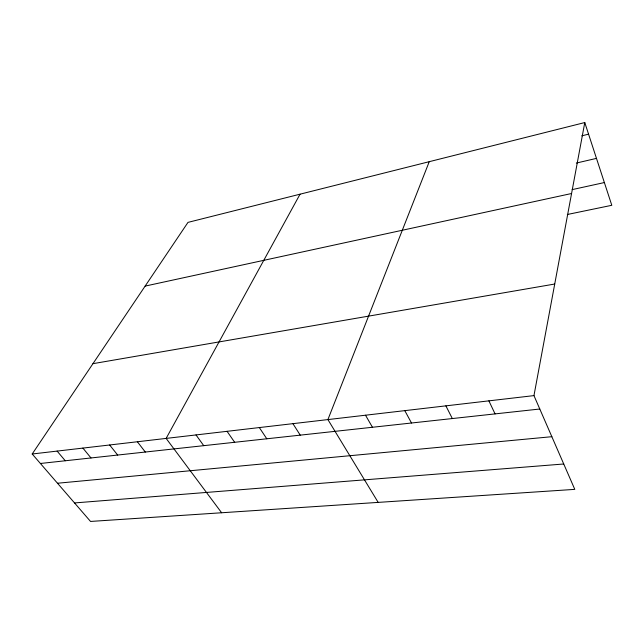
<?xml version="1.0" encoding="UTF-8"?>
<svg xmlns="http://www.w3.org/2000/svg" width="644" height="644" viewBox="0 0 644 644"><rect width="100%" height="100%" fill="white"/><g stroke="black" fill="none" stroke-linecap="round" stroke-linejoin="round"><path stroke-width="0.97" d="M533.957 395.609L584.776 122.553L187.992 222.381L32.2 453.996L90.538 521.447L574.786 489.368L533.957 395.609L32.2 453.996M429.25 161.676L327.909 419.59L378.173 502.392M300.056 194.182L166.136 438.411L221.625 512.761M581.774 135.836L588.568 134.169M576.324 163.061L596.481 158.384M572.122 189.626L604.37 182.558M145.133 286.097L571.574 193.506M567.356 214.492L611.8 205.299L584.776 122.553M92.953 363.675L554.726 284.028M40.403 463.479L539.793 409.012M57.493 483.241L551.852 436.696M74.527 502.94L563.733 463.994M57.115 451.098L65.261 460.766M82.915 448.095L90.997 457.964M109.649 444.988L117.659 455.05M137.373 441.76L145.303 452.04M196.009 434.933L203.737 445.664M227.05 431.327L234.658 442.291M259.331 427.568L266.793 438.789M292.923 423.655L300.233 435.143M365.51 415.211L372.449 427.262M404.802 410.639L411.5 423.003M445.881 405.857L452.329 418.552M488.893 400.858L495.051 413.891"/></g></svg>
